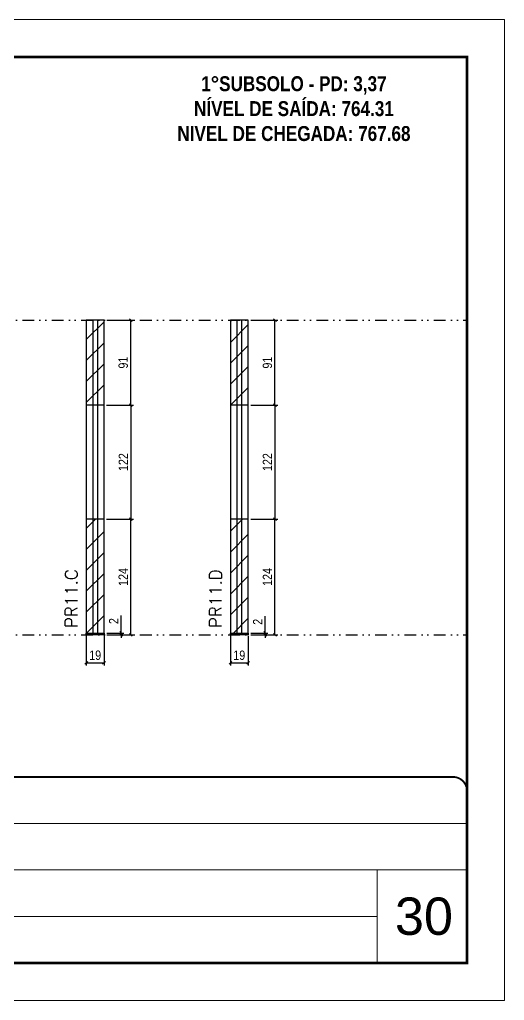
# Model space of a CAD drawing. Extents: x 2949 to 9230, y 1140 to 12527.
# Drawn here: x 5514 to 6033, y 3437 to 4487 of the extents above; entities that cross this region are included whole.
import ezdxf

# ---------------------------------------------------------------- set-up
doc = ezdxf.new("R2010")
doc.units = 0
for name, pattern in [('CONTINUO', [0]), ('DASHED', [0.75, 0.5, -0.25]), ('DIVIDE2', [0.625, 0.25, -0.125, 0, -0.125, 0, -0.125])]:
    doc.linetypes.add(name, pattern=pattern)
for name, color, linetype, lineweight in [('CARIMBO', 255, 'Continuous', 9), ('Folhas', 255, 'Continuous', 9), ('Hachura', 251, 'Continuous', 9), ('SARRAFO DE PRESSAO', 251, 'DASHED', 9), ('Texto Seção', 7, 'Continuous', 15)]:
    doc.layers.add(name, color=color, linetype=linetype, lineweight=lineweight)
for name, color, linetype in [('COTA', 241, 'Continuous'), ('NOMENCLATURA', 7, 'Continuous'), ('Nível', 160, 'Continuous'), ('Painéis', 200, 'Continuous'), ('SARR_2.2x7', 40, 'Continuous')]:
    doc.layers.add(name, color=color, linetype=linetype)
doc.styles.add('ARIAL', font='arial.ttf')
doc.styles.add('COTA TECNICA', font='techl___.ttf', dxfattribs={"height": 10})
doc.styles.add('COTA TECNICA-50', font='techl___.ttf', dxfattribs={"height": 10})
doc.styles.add('REGUA-120', font='ROMANS.shx', dxfattribs={"height": 15})
doc.styles.add('ROMANC', font='techb___.ttf', dxfattribs={"height": 2.5})
doc.dimstyles.new('COTA PAINEL-50', dxfattribs={"dimtxt": 10, "dimasz": 3, "dimexe": 3, "dimexo": 3, "dimgap": 3, "dimtad": 1, "dimdec": 1, "dimzin": 12, "dimdsep": 46, "dimtxsty": 'COTA TECNICA-50', "dimblk1": 'OBLIQUE', "dimblk2": 'OBLIQUE', "dimsah": 1, "dimcen": 0.9, "dimclrd": 4, "dimclre": 4, "dimclrt": 240, "dimadec": 1, "dimazin": 3, "dimtfac": 1, "dimtdec": 1, "dimtmove": 0, "dimatfit": 3, "dimfxl": 1, "dimtolj": 1, "dimtzin": 12, "dimarcsym": 0})
doc.dimstyles.new('PAINEL', dxfattribs={"dimtxt": 10, "dimasz": 3, "dimexe": 3, "dimexo": 3, "dimgap": 3, "dimtad": 1, "dimdec": 1, "dimzin": 12, "dimdsep": 46, "dimtxsty": 'COTA TECNICA', "dimblk1": 'OBLIQUE', "dimblk2": 'OBLIQUE', "dimsah": 1, "dimcen": 0.9, "dimclrd": 4, "dimclre": 4, "dimclrt": 240, "dimadec": 1, "dimazin": 3, "dimtfac": 1, "dimtdec": 1, "dimtmove": 0, "dimatfit": 3, "dimfxl": 1, "dimtolj": 1, "dimtzin": 12, "dimarcsym": 0})

# ---------------------------------------------------------------- blocks, each defined once
blk = doc.blocks.new('9999999999')
at = {"color": 30, "linetype": 'CONTINUO'}
for p, q in [((98564.6, 34379.6), (99584, 34379.6)), ((98564.6, 34329.8), (99488, 34329.8)), ((99584, 34329.8), (99488, 34329.8)), ((99488, 34329.8), (99488, 34230.2)), ((98564.6, 34280), (99488, 34280))]:
    blk.add_line(p, q, dxfattribs=at)
at = {"color": 30, "linetype": 'CONTINUO', "const_width": 2}
blk.add_lwpolyline([(99584, 34230.2), (99584, 34414.4, 0.414214), (99569, 34429.4), (98229, 34429.4, 0.414214), (98214, 34414.4), (98214, 34245.2, 0.414214), (98229, 34230.2), (99584, 34230.2)], format="xyb", dxfattribs=at)
at = {"layer": 'Folhas'}
blk.add_lwpolyline([(98139, 34190.2), (99624, 34190.2), (99624, 35240.2), (98139, 35240.2)], close=True, dxfattribs=at)
at = {"layer": 'Folhas', "color": 30, "const_width": 3}
blk.add_lwpolyline([(98214, 34230.2), (99584, 34230.2), (99584, 35200.2), (98214, 35200.2)], close=True, dxfattribs=at)
blk = doc.blocks.new('_Oblique')
at = {"color": 0, "linetype": 'ByBlock', "lineweight": -2}
blk.add_line((-0.5, -0.5), (0.5, 0.5), dxfattribs=at)
blk = doc.blocks.new('*D1245')
at = {"layer": 'COTA', "color": 4, "lineweight": -2, "transparency": 16777216}
for p, q in [((5585.2, 3827), (5585.2, 3795.1)), ((5604.2, 3827), (5604.2, 3795.1)), ((5585.2, 3798.1), (5604.2, 3798.1))]:
    blk.add_line(p, q, dxfattribs=at)
at = {"layer": 'Defpoints', "color": 0, "transparency": 16777216}
for p in [(5585.2, 3830), (5604.2, 3830), (5604.2, 3798.1)]:
    blk.add_point(p, dxfattribs=at)
at = {"layer": 'COTA', "color": 4, "lineweight": -2, "transparency": 16777216, "xscale": 3, "yscale": 3, "zscale": 3, "rotation": 180}
blk.add_blockref('_Oblique', (5585.2, 3798.1), dxfattribs=at)
at = {"layer": 'COTA', "color": 4, "lineweight": -2, "transparency": 16777216, "xscale": 3, "yscale": 3, "zscale": 3}
blk.add_blockref('_Oblique', (5604.2, 3798.1), dxfattribs=at)
at = {"layer": 'COTA', "color": 240, "transparency": 16777216, "insert": (5594.7, 3806.2), "char_height": 10, "attachment_point": 5, "style": 'COTA TECNICA'}
blk.add_mtext('\\A1;19', dxfattribs=at)
blk = doc.blocks.new('*D1246')
at = {"layer": 'COTA', "color": 4, "lineweight": -2, "transparency": 16777216}
for p, q in [((5607.2, 3952), (5635.8, 3952)), ((5632.8, 3828), (5632.8, 3952)), ((5607.2, 3828), (5635.8, 3828))]:
    blk.add_line(p, q, dxfattribs=at)
at = {"layer": 'Defpoints', "color": 0, "transparency": 16777216}
for p in [(5604.2, 3952), (5632.8, 3952), (5604.2, 3828)]:
    blk.add_point(p, dxfattribs=at)
at = {"layer": 'COTA', "color": 4, "lineweight": -2, "transparency": 16777216, "xscale": 3, "yscale": 3, "zscale": 3}
for p, rotation in [((5632.8, 3952), 90), ((5632.8, 3828), 270)]:
    blk.add_blockref('_Oblique', p, dxfattribs=dict(at, rotation=rotation))
at = {"layer": 'COTA', "color": 240, "transparency": 16777216, "insert": (5624.7, 3890), "char_height": 10, "attachment_point": 5, "rotation": 90, "style": 'COTA TECNICA'}
blk.add_mtext('\\A1;124', dxfattribs=at)
blk = doc.blocks.new('*D1247')
at = {"layer": 'COTA', "color": 4, "lineweight": -2, "transparency": 16777216}
for p, q in [((5622.5, 3830), (5622.5, 3848.8)), ((5607.2, 3830), (5625.5, 3830)), ((5607.2, 3828), (5625.5, 3828)), ((5622.5, 3828), (5622.5, 3830)), ((5622.5, 3828), (5622.5, 3825))]:
    blk.add_line(p, q, dxfattribs=at)
at = {"layer": 'Defpoints', "color": 0, "transparency": 16777216}
for p in [(5604.2, 3830), (5604.2, 3828), (5622.5, 3830)]:
    blk.add_point(p, dxfattribs=at)
at = {"layer": 'COTA', "color": 4, "lineweight": -2, "transparency": 16777216, "xscale": 3, "yscale": 3, "zscale": 3}
for p, rotation in [((5622.5, 3830), 270), ((5622.5, 3828), 90)]:
    blk.add_blockref('_Oblique', p, dxfattribs=dict(at, rotation=rotation))
at = {"layer": 'COTA', "color": 240, "transparency": 16777216, "insert": (5614.5, 3842.8), "char_height": 10, "attachment_point": 5, "rotation": 90, "style": 'COTA TECNICA-50'}
blk.add_mtext('\\A1;2', dxfattribs=at)
blk = doc.blocks.new('*D2091')
at = {"layer": 'COTA', "color": 4, "linetype": 'ByBlock', "lineweight": -2, "transparency": 16777216}
for p, q in [((5607.2, 4165), (5635.8, 4165)), ((5632.8, 4074), (5632.8, 4165)), ((5607.2, 4074), (5635.8, 4074))]:
    blk.add_line(p, q, dxfattribs=at)
at = {"layer": 'Defpoints', "color": 0, "linetype": 'ByBlock', "transparency": 16777216}
for p in [(5604.2, 4165), (5632.8, 4165), (5604.2, 4074)]:
    blk.add_point(p, dxfattribs=at)
at = {"layer": 'COTA', "color": 4, "linetype": 'ByBlock', "lineweight": -2, "transparency": 16777216, "xscale": 3, "yscale": 3, "zscale": 3}
for p, rotation in [((5632.8, 4165), 90), ((5632.8, 4074), 270)]:
    blk.add_blockref('_Oblique', p, dxfattribs=dict(at, rotation=rotation))
at = {"layer": 'COTA', "color": 240, "linetype": 'ByBlock', "transparency": 16777216, "insert": (5624.7, 4119.5), "char_height": 10, "attachment_point": 5, "rotation": 90, "style": 'COTA TECNICA'}
blk.add_mtext('\\A1;91', dxfattribs=at)
blk = doc.blocks.new('*D1475')
at = {"layer": 'COTA', "color": 4, "lineweight": -2, "transparency": 16777216}
for p, q in [((5739.4, 3827), (5739.4, 3795.1)), ((5758.4, 3827), (5758.4, 3795.1)), ((5739.4, 3798.1), (5758.4, 3798.1))]:
    blk.add_line(p, q, dxfattribs=at)
at = {"layer": 'Defpoints', "color": 0, "transparency": 16777216}
for p in [(5739.4, 3830), (5758.4, 3830), (5758.4, 3798.1)]:
    blk.add_point(p, dxfattribs=at)
at = {"layer": 'COTA', "color": 4, "lineweight": -2, "transparency": 16777216, "xscale": 3, "yscale": 3, "zscale": 3, "rotation": 180}
blk.add_blockref('_Oblique', (5739.4, 3798.1), dxfattribs=at)
at = {"layer": 'COTA', "color": 4, "lineweight": -2, "transparency": 16777216, "xscale": 3, "yscale": 3, "zscale": 3}
blk.add_blockref('_Oblique', (5758.4, 3798.1), dxfattribs=at)
at = {"layer": 'COTA', "color": 240, "transparency": 16777216, "insert": (5748.9, 3806.2), "char_height": 10, "attachment_point": 5, "style": 'COTA TECNICA'}
blk.add_mtext('\\A1;19', dxfattribs=at)
blk = doc.blocks.new('*D1476')
at = {"layer": 'COTA', "color": 4, "lineweight": -2, "transparency": 16777216}
for p, q in [((5761.4, 3952), (5790.1, 3952)), ((5787.1, 3828), (5787.1, 3952)), ((5761.4, 3828), (5790.1, 3828))]:
    blk.add_line(p, q, dxfattribs=at)
at = {"layer": 'Defpoints', "color": 0, "transparency": 16777216}
for p in [(5758.4, 3952), (5787.1, 3952), (5758.4, 3828)]:
    blk.add_point(p, dxfattribs=at)
at = {"layer": 'COTA', "color": 4, "lineweight": -2, "transparency": 16777216, "xscale": 3, "yscale": 3, "zscale": 3}
for p, rotation in [((5787.1, 3952), 90), ((5787.1, 3828), 270)]:
    blk.add_blockref('_Oblique', p, dxfattribs=dict(at, rotation=rotation))
at = {"layer": 'COTA', "color": 240, "transparency": 16777216, "insert": (5779, 3890), "char_height": 10, "attachment_point": 5, "rotation": 90, "style": 'COTA TECNICA'}
blk.add_mtext('\\A1;124', dxfattribs=at)
blk = doc.blocks.new('*D1477')
at = {"layer": 'COTA', "color": 4, "lineweight": -2, "transparency": 16777216}
for p, q in [((5776.6, 3830), (5776.6, 3848.1)), ((5761.4, 3830), (5779.6, 3830)), ((5761.4, 3828), (5779.6, 3828)), ((5776.6, 3828), (5776.6, 3830)), ((5776.6, 3828), (5776.6, 3825))]:
    blk.add_line(p, q, dxfattribs=at)
at = {"layer": 'Defpoints', "color": 0, "transparency": 16777216}
for p in [(5758.4, 3830), (5758.4, 3828), (5776.6, 3830)]:
    blk.add_point(p, dxfattribs=at)
at = {"layer": 'COTA', "color": 4, "lineweight": -2, "transparency": 16777216, "xscale": 3, "yscale": 3, "zscale": 3}
for p, rotation in [((5776.6, 3830), 270), ((5776.6, 3828), 90)]:
    blk.add_blockref('_Oblique', p, dxfattribs=dict(at, rotation=rotation))
at = {"layer": 'COTA', "color": 240, "transparency": 16777216, "insert": (5768.6, 3842), "char_height": 10, "attachment_point": 5, "rotation": 90, "style": 'COTA TECNICA-50'}
blk.add_mtext('\\A1;2', dxfattribs=at)
blk = doc.blocks.new('*D2092')
at = {"layer": 'COTA', "color": 4, "linetype": 'ByBlock', "lineweight": -2, "transparency": 16777216}
for p, q in [((5761.4, 4165), (5790.1, 4165)), ((5787.1, 4074), (5787.1, 4165)), ((5761.4, 4074), (5790.1, 4074))]:
    blk.add_line(p, q, dxfattribs=at)
at = {"layer": 'Defpoints', "color": 0, "linetype": 'ByBlock', "transparency": 16777216}
for p in [(5758.4, 4165), (5787.1, 4165), (5758.4, 4074)]:
    blk.add_point(p, dxfattribs=at)
at = {"layer": 'COTA', "color": 4, "linetype": 'ByBlock', "lineweight": -2, "transparency": 16777216, "xscale": 3, "yscale": 3, "zscale": 3}
for p, rotation in [((5787.1, 4165), 90), ((5787.1, 4074), 270)]:
    blk.add_blockref('_Oblique', p, dxfattribs=dict(at, rotation=rotation))
at = {"layer": 'COTA', "color": 240, "linetype": 'ByBlock', "transparency": 16777216, "insert": (5779, 4119.5), "char_height": 10, "attachment_point": 5, "rotation": 90, "style": 'COTA TECNICA'}
blk.add_mtext('\\A1;91', dxfattribs=at)
blk = doc.blocks.new('*D2159')
at = {"layer": 'Defpoints', "color": 0, "linetype": 'ByBlock', "transparency": 16777216}
for p in [(5603.7, 4074), (5603.7, 3952), (5632.8, 3952)]:
    blk.add_point(p, dxfattribs=at)
at = {"layer": 'Painéis', "color": 4, "linetype": 'ByBlock', "lineweight": -2, "transparency": 16777216}
for p, q in [((5606.7, 4074), (5635.8, 4074)), ((5632.8, 4074), (5632.8, 3952)), ((5606.7, 3952), (5635.8, 3952))]:
    blk.add_line(p, q, dxfattribs=at)
at = {"layer": 'Painéis', "color": 4, "linetype": 'ByBlock', "lineweight": -2, "transparency": 16777216, "xscale": 3, "yscale": 3, "zscale": 3}
for p, rotation in [((5632.8, 4074), 90), ((5632.8, 3952), 270)]:
    blk.add_blockref('_Oblique', p, dxfattribs=dict(at, rotation=rotation))
at = {"layer": 'Painéis', "color": 240, "linetype": 'ByBlock', "transparency": 16777216, "insert": (5624.8, 4013), "char_height": 10, "attachment_point": 5, "rotation": 90, "style": 'COTA TECNICA'}
blk.add_mtext('\\A1;122', dxfattribs=at)
blk = doc.blocks.new('*D2160')
at = {"layer": 'Defpoints', "color": 0, "linetype": 'ByBlock', "transparency": 16777216}
for p in [(5758.4, 4074), (5758.4, 3952), (5787.1, 3952)]:
    blk.add_point(p, dxfattribs=at)
at = {"layer": 'Painéis', "color": 4, "linetype": 'ByBlock', "lineweight": -2, "transparency": 16777216}
for p, q in [((5761.4, 4074), (5790.1, 4074)), ((5787.1, 4074), (5787.1, 3952)), ((5761.4, 3952), (5790.1, 3952))]:
    blk.add_line(p, q, dxfattribs=at)
at = {"layer": 'Painéis', "color": 4, "linetype": 'ByBlock', "lineweight": -2, "transparency": 16777216, "xscale": 3, "yscale": 3, "zscale": 3}
for p, rotation in [((5787.1, 4074), 90), ((5787.1, 3952), 270)]:
    blk.add_blockref('_Oblique', p, dxfattribs=dict(at, rotation=rotation))
at = {"layer": 'Painéis', "color": 240, "linetype": 'ByBlock', "transparency": 16777216, "insert": (5779, 4013), "char_height": 10, "attachment_point": 5, "rotation": 90, "style": 'COTA TECNICA'}
blk.add_mtext('\\A1;122', dxfattribs=at)

msp = doc.modelspace()

# ---------------------------------------------------------------- hatches: boundary and pattern name
at = {"layer": 'Hachura', "linetype": 'ByBlock'}
h = msp.add_hatch(dxfattribs=at)
h.set_pattern_fill('ANSI31', color=256, scale=5)
h.set_pattern_definition([(45, (-126071.967, -22713.47), (-11.2253202, 11.2253202), [])])
h.paths.add_polyline_path([(5604.16, 3951.99), (5585.16, 3951.99), (5585.16, 3829.99), (5604.16, 3829.99)])
h.paths.add_polyline_path([(5604.16, 4164.99), (5585.16, 4164.99), (5585.16, 4073.99), (5604.16, 4073.99)])
h.paths.add_polyline_path([(5758.43, 4164.99), (5739.43, 4164.99), (5739.43, 4073.99), (5758.43, 4073.99)])
h.paths.add_polyline_path([(5758.43, 3951.99), (5739.43, 3951.99), (5739.43, 3829.99), (5758.43, 3829.99)])

# ---------------------------------------------------------------- linework, layer by layer
at = {"layer": 'Nível', "color": 4, "linetype": 'DIVIDE2', "ltscale": 50}
for p, q in [((4982.19, 4164.99), (5992.53, 4164.99)), ((4982.19, 3827.99), (5992.53, 3827.99))]:
    msp.add_line(p, q, dxfattribs=at)
at = {"layer": 'Painéis'}
for p, q in [((5604.16, 4073.99), (5585.16, 4073.99)), ((5758.43, 4073.99), (5739.43, 4073.99)), ((5604.16, 3951.99), (5585.16, 3951.99)), ((5758.43, 3951.99), (5739.43, 3951.99))]:
    msp.add_line(p, q, dxfattribs=at)
for points in [[(5585.16, 3829.99), (5604.16, 3829.99), (5604.16, 4164.99), (5585.16, 4164.99)], [(5739.43, 3829.99), (5758.43, 3829.99), (5758.43, 4164.99), (5739.43, 4164.99)], [(5585.16, 3829.99), (5604.16, 3829.99), (5604.16, 3827.99), (5585.16, 3827.99)], [(5739.43, 3829.99), (5758.43, 3829.99), (5758.43, 3827.99), (5739.43, 3827.99)]]:
    msp.add_lwpolyline(points, close=True, dxfattribs=at)
at = {"layer": 'SARR_2.2x7'}
for p, q in [((5592.16, 4164.99), (5592.16, 4073.99)), ((5597.16, 4164.99), (5597.16, 4073.99)), ((5746.43, 4164.99), (5746.43, 4073.99)), ((5751.43, 4164.99), (5751.43, 4073.99)), ((5592.16, 4073.99), (5592.16, 3829.99)), ((5597.16, 4073.99), (5597.16, 3829.99)), ((5746.43, 4073.99), (5746.43, 3829.99)), ((5751.43, 4073.99), (5751.43, 3829.99))]:
    msp.add_line(p, q, dxfattribs=at)

# ---------------------------------------------------------------- block references
at = {"layer": 'SARRAFO DE PRESSAO', "color": 6, "linetype": 'ByBlock'}
msp.add_blockref('9999999999', (-93591.44, -30753.5), dxfattribs=at)

# ---------------------------------------------------------------- texts
at = {"layer": 'CARIMBO', "style": 'ARIAL'}
msp.add_text('30', height=40, dxfattribs=at).set_placement((5915.39, 3506.85))
at = {"layer": 'NOMENCLATURA', "color": 2, "insert": (5807.36, 4452.77), "char_height": 16, "attachment_point": 2, "style": 'ROMANC'}
msp.add_mtext_dynamic_manual_height_columns('\\P1°SUBSOLO - PD: 3,37\\PNÍVEL DE SAÍDA: 764.31\\PNIVEL DE CHEGADA: 767.68', width=300.2766, gutter_width=1, heights=[0], dxfattribs=at)
at = {"layer": 'Texto Seção', "char_height": 13, "width": 285.3299, "attachment_point": 7, "rotation": 90, "style": 'REGUA-120'}
for s, insert in [('PR11.C', (5575.71, 3835.4)), ('PR11.D', (5729.98, 3835.4))]:
    msp.add_mtext(s, dxfattribs=dict(at, insert=insert))

# ---------------------------------------------------------------- dimensions: what is measured, and where the dimension line sits
at = {"layer": 'COTA', "linetype": 'ByBlock'}
for base, p1, p2, picture, middle in [((5632.81, 4164.99), (5604.16, 4073.99), (5604.16, 4164.99), '*D2091', (5624.72, 4119.49)), ((5787.08, 4164.99), (5758.43, 4073.99), (5758.43, 4164.99), '*D2092', (5778.99, 4119.49))]:
    dim = msp.add_linear_dim(base=base, p1=p1, p2=p2, angle=90, dimstyle='PAINEL', dxfattribs=at)
    dim.commit()
    dim.dimension.update_dxf_attribs({"geometry": picture, "text_midpoint": middle})
at = {"layer": 'COTA'}
for base, p1, p2, picture, middle in [((5632.81, 3951.99), (5604.16, 3827.99), (5604.16, 3951.99), '*D1246', (5624.74, 3889.99)), ((5787.08, 3951.99), (5758.43, 3827.99), (5758.43, 3951.99), '*D1476', (5779, 3889.99))]:
    dim = msp.add_linear_dim(base=base, p1=p1, p2=p2, angle=90, dimstyle='PAINEL', override={"dimarcsym": 2}, dxfattribs=at)
    dim.commit()
    dim.dimension.update_dxf_attribs({"geometry": picture, "text_midpoint": middle})
for base, p1, p2, picture, middle in [((5622.46, 3829.99), (5604.16, 3827.99), (5604.16, 3829.99), '*D1247', (5622.46, 3842.76)), ((5776.65, 3829.99), (5758.43, 3827.99), (5758.43, 3829.99), '*D1477', (5776.65, 3842.05))]:
    dim = msp.add_linear_dim(base=base, p1=p1, p2=p2, angle=90, dimstyle='COTA PAINEL-50', dxfattribs=at)
    dim.commit()
    dim.dimension.update_dxf_attribs({"geometry": picture, "text_midpoint": middle, "dimtype": 160})
for base, p1, p2, picture, middle in [((5604.16, 3798.1), (5585.16, 3829.99), (5604.16, 3829.99), '*D1245', (5594.66, 3806.19)), ((5758.43, 3798.1), (5739.43, 3829.99), (5758.43, 3829.99), '*D1475', (5748.93, 3806.19))]:
    dim = msp.add_linear_dim(base=base, p1=p1, p2=p2, dimstyle='PAINEL', override={"dimarcsym": 2}, dxfattribs=at)
    dim.commit()
    dim.dimension.update_dxf_attribs({"geometry": picture, "text_midpoint": middle})
at = {"layer": 'Painéis', "linetype": 'ByBlock'}
for base, p1, p2, picture, middle in [((5632.81, 3951.99), (5603.68, 4073.99), (5603.68, 3951.99), '*D2159', (5624.75, 4012.99)), ((5787.08, 3951.99), (5758.43, 4073.99), (5758.43, 3951.99), '*D2160', (5779.02, 4012.99))]:
    dim = msp.add_linear_dim(base=base, p1=p1, p2=p2, angle=90, dimstyle='PAINEL', dxfattribs=at)
    dim.commit()
    dim.dimension.update_dxf_attribs({"geometry": picture, "text_midpoint": middle})

doc.saveas('drawing.dxf')
